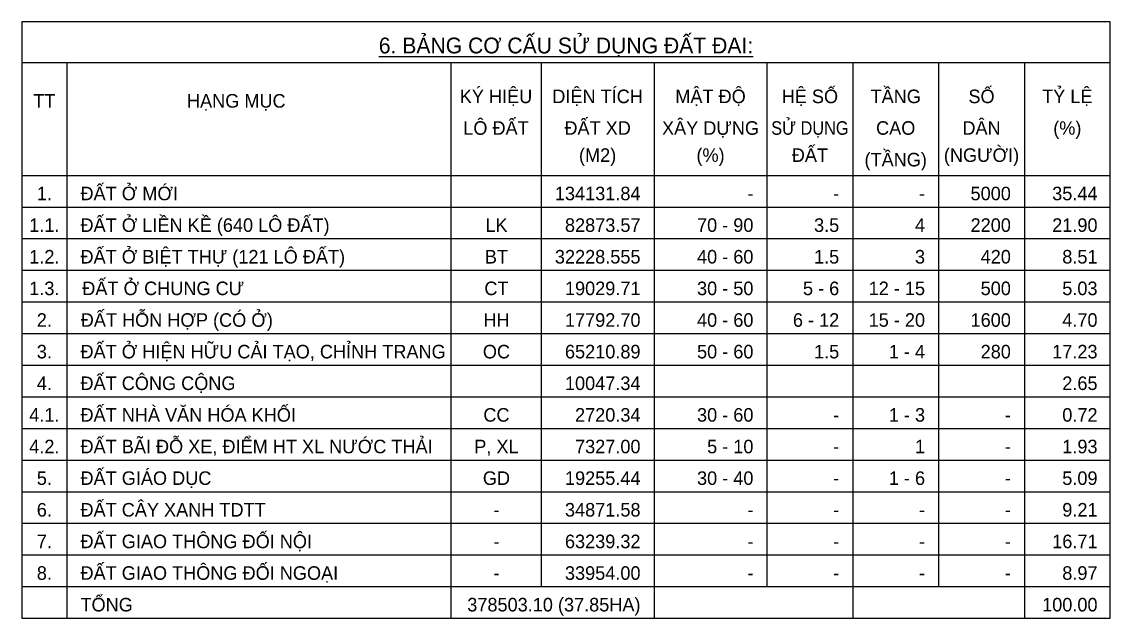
# Model space of a CAD drawing. Header units: metres. Extents: x 566631 to 571358, y 2062953 to 2068466.
# Drawn here: x 571117.1 to 571358.1, y 2065489 to 2065621 of the extents above; entities that cross this region are included whole.
import ezdxf
from ezdxf.enums import TextEntityAlignment as Align

# ---------------------------------------------------------------- set-up
doc = ezdxf.new("R2010")
doc.units = ezdxf.units.M
doc.layers.add('ghi_chu', color=7, linetype='CONTINUOUS')
doc.styles.add('avantH', font='VHAVAN.ttf', dxfattribs={"height": 10})

# ---------------------------------------------------------------- blocks, each defined once
blk = doc.blocks.new('ghi_Eu9')
at = {"color": 32}
blk.add_wipeout([(-241, 132), (0, 132), (0, 0), (-241, 0)], dxfattribs=at).translate(0, 0, 3.48).dxf.layer = 'ghi_chu'
at = {"layer": 'ghi_chu'}
blk.add_line((-241, 123), (0, 123), dxfattribs=at)
at = {"layer": 'ghi_chu', "color": 32}
for p, q in [((-231, 123), (-231, 7)), ((-146, 123), (-146, 0)), ((-126, 123), (-126, 7)), ((-101, 123), (-101, 0)), ((-76, 123), (-76, 7)), ((-38, 123), (-38, 7)), ((-19, 123), (-19, 0)), ((-231, 116), (-231, 0)), ((-241, 98), (0, 98)), ((-241, 91), (0, 91)), ((-241, 84), (0, 84)), ((-241, 84), (0, 84)), ((-241, 77), (0, 77)), ((-241, 70), (0, 70)), ((-241, 63), (0, 63)), ((-241, 56), (0, 56)), ((-241, 49), (0, 49)), ((-241, 42), (0, 42)), ((-241, 35), (0, 35)), ((-241, 28), (0, 28)), ((-241, 21), (0, 21)), ((-241, 14), (0, 14)), ((-241, 7), (0, 7))]:
    blk.add_line(p, q, dxfattribs=at)
at = {"layer": 'ghi_chu'}
blk.add_lwpolyline([(0, 132), (-241, 132), (-241, 0), (0, 0)], close=True, dxfattribs=at)
blk.add_lwpolyline([(-241, 123), (-231, 123), (-146, 123), (-126, 123), (-101, 123), (-76, 123), (-38, 123), (-19, 123), (0, 123)], dxfattribs=at)
at = {"layer": 'ghi_chu', "color": 32}
for points in [[(-241, 123), (-231, 123), (-146, 123), (-126, 123), (-101, 123), (-76, 123), (-57, 123), (-38, 123), (-19, 123), (0, 123)], [(-57, 123), (-57, 0)]]:
    blk.add_lwpolyline(points, dxfattribs=at)
at = {"layer": 'ghi_chu', "lineweight": -2, "style": 'avantH'}
for s, height, p in [('%%U6. b¶ng c¬ cÊu sö dông ®Êt ®ai:', 3.5, (-120.5, 125)), ('tt', 3, (-236, 113)), ('h¹ng môc', 3, (-193.5, 113)), ('ký hiÖu', 3, (-136, 113.99)), ('diÖn tÝch', 3, (-113.5, 113.99)), ('mËt ®é', 3, (-88.5, 113.99)), ('hÖ sè', 3, (-66.5, 113.99)), ('tÇng', 3, (-47.5, 113.99)), ('sè', 3, (-28.5, 113.99)), ('tû lÖ', 3, (-9.5, 113.99)), ('l« ®Êt', 3, (-136, 106.99)), ('®Êt xd', 3, (-113.5, 106.99)), ('x©y dùng', 3, (-88.5, 106.99)), ('cao', 3, (-47.5, 106.99)), ('d©n', 3, (-28.5, 106.99)), ('(%%%)', 3, (-9.5, 106.99)), ('(m2)', 3, (-113.5, 100.99)), ('(%%%)', 3, (-88.5, 100.99)), ('®Êt', 3, (-66.5, 100.99)), ('(tÇng)', 3, (-47.5, 99.99)), ('(ng\xadêi)', 3, (-28.5, 100.99)), ('1.', 3, (-236, 92.5)), ('2.', 3, (-236, 64.5)), ('hh', 3, (-135.9, 64.5)), ('3.', 3, (-236, 57.5)), ('oc', 3, (-135.9, 57.5)), ('4.', 3, (-236, 50.5)), ('5.', 3, (-236, 29.5)), ('gd', 3, (-135.9, 29.5)), ('6.', 3, (-236, 22.5)), ('-', 3, (-135.9, 22.5)), ('7.', 3, (-236, 15.5)), ('-', 3, (-135.9, 15.5)), ('8.', 3, (-236, 8.5)), ('-', 3, (-135.9, 8.5))]:
    blk.add_text(s, height=height, dxfattribs=at).set_placement(p, align=Align.CENTER)
at = {"layer": 'ghi_chu', "lineweight": -2, "style": 'avantH', "width": 0.9}
blk.add_text('sö dông', height=3, dxfattribs=at).set_placement((-66.5, 106.99), align=Align.CENTER)
at = {"layer": 'ghi_chu', "lineweight": -2, "style": 'avantH'}
for s, p in [('®Êt ë míi', (-228, 92.5)), ('®Êt hçn hîp (cã ë)', (-227.94, 64.5)), ('®Êt ë hiÖn h÷u c¶i t¹o, chØnh trang', (-228, 57.5)), ('®Êt c«ng céng', (-228, 50.5)), ('®Êt gi¸o dôc', (-228, 29.5)), ('®Êt c©y xanh tdtt', (-228, 22.5)), ('®Êt giao th«ng ®èi néi', (-228, 15.5)), ('®Êt giao th«ng ®èi ngo¹i', (-228, 8.5))]:
    blk.add_text(s, height=3, dxfattribs=at).set_placement(p)
for s, p in [('134131.84', (-104, 92.5)), ('5000', (-22, 92.5)), ('35.44', (-2.81, 92.5)), ('-', (-79, 92.5)), ('-', (-60, 92.5)), ('-', (-41, 92.5)), ('17792.70', (-104, 64.5)), ('40 - 60', (-79, 64.5)), ('6 - 12', (-60, 64.5)), ('15 - 20', (-41, 64.5)), ('1600', (-22, 64.5)), ('4.70', (-2.81, 64.5)), ('65210.89', (-104, 57.5)), ('50 - 60', (-79, 57.5)), ('1.5', (-60, 57.5)), ('1 - 4', (-41, 57.5)), ('280', (-22, 57.5)), ('17.23', (-2.81, 57.5)), ('10047.34', (-104, 50.5)), ('2.65', (-2.81, 50.5)), ('19255.44', (-104, 29.5)), ('30 - 40', (-79, 29.5)), ('1 - 6', (-41, 29.5)), ('5.09', (-2.81, 29.5)), ('-', (-60, 29.5)), ('-', (-22, 29.5)), ('34871.58', (-104, 22.5)), ('9.21', (-2.81, 22.5)), ('-', (-79, 22.5)), ('-', (-60, 22.5)), ('-', (-41, 22.5)), ('-', (-22, 22.5)), ('63239.32', (-104, 15.5)), ('16.71', (-2.81, 15.5)), ('-', (-79, 15.5)), ('-', (-60, 15.5)), ('-', (-41, 15.5)), ('-', (-22, 15.5)), ('33954.00', (-104, 8.5)), ('-', (-79, 8.5)), ('-', (-60, 8.5)), ('-', (-41, 8.5)), ('-', (-22, 8.5)), ('8.97', (-2.81, 8.5))]:
    blk.add_text(s, height=3, dxfattribs=at).set_placement(p, align=Align.RIGHT)
at = {"layer": 'ghi_chu', "color": 5, "lineweight": -2, "style": 'avantH'}
for s, p in [('®Êt ë liÒn kÒ (640 l« ®Êt)', (-228, 85.5)), ('®Êt ë biÖt thù (121 l« ®Êt)', (-228, 78.5)), ('®Êt ë chung c\xad', (-227.6, 71.5)), ('®Êt nhµ v¨n hãa khèi', (-228, 43.5)), ('®Êt b·i ®ç xe, ®iÓm ht xl n\xadíc th¶i', (-228, 36.5))]:
    blk.add_text(s, height=3, dxfattribs=at).set_placement(p)
for s, p in [('1.1.', (-236, 85.5)), ('lk', (-135.9, 85.5)), ('1.2.', (-236, 78.5)), ('bt', (-135.9, 78.5)), ('1.3.', (-236, 71.5)), ('ct', (-135.9, 71.5)), ('4.1.', (-236, 43.5)), ('cc', (-135.9, 43.5)), ('4.2.', (-236, 36.5)), ('p, xl', (-135.9, 36.5))]:
    blk.add_text(s, height=3, dxfattribs=at).set_placement(p, align=Align.CENTER)
for s, p in [('82873.57', (-104, 85.5)), ('70 - 90', (-79, 85.5)), ('3.5', (-60, 85.5)), ('4', (-41, 85.5)), ('2200', (-22, 85.5)), ('21.90', (-2.81, 85.5)), ('32228.555', (-104, 78.5)), ('40 - 60', (-79, 78.5)), ('1.5', (-60, 78.5)), ('3', (-41, 78.5)), ('420', (-22, 78.5)), ('8.51', (-2.81, 78.5)), ('19029.71', (-104, 71.5)), ('30 - 50', (-79, 71.5)), ('5 - 6', (-60, 71.5)), ('12 - 15', (-41, 71.5)), ('500', (-22, 71.5)), ('5.03', (-2.81, 71.5)), ('2720.34', (-104, 43.5)), ('30 - 60', (-79, 43.5)), ('1 - 3', (-41, 43.5)), ('0.72', (-2.81, 43.5)), ('-', (-60, 43.5)), ('-', (-22, 43.5)), ('7327.00', (-104, 36.5)), ('5 - 10', (-79, 36.5)), ('1', (-41, 36.5)), ('1.93', (-2.81, 36.5)), ('-', (-60, 36.5)), ('-', (-22, 36.5))]:
    blk.add_text(s, height=3, dxfattribs=at).set_placement(p, align=Align.RIGHT)
at = {"layer": 'ghi_chu', "color": 1, "lineweight": -2, "style": 'avantH'}
blk.add_text('tæng', height=3, dxfattribs=at).set_placement((-228, 1.5))
for s, p in [('378503.10 (37.85ha)', (-104, 1.5)), ('100.00', (-2.81, 1.5))]:
    blk.add_text(s, height=3, dxfattribs=at).set_placement(p, align=Align.RIGHT)

msp = doc.modelspace()

# ---------------------------------------------------------------- block references
at = {"layer": 'ghi_chu'}
msp.add_blockref('ghi_Eu9', (571358.139, 2065489.009), dxfattribs=at)

doc.saveas('drawing.dxf')
